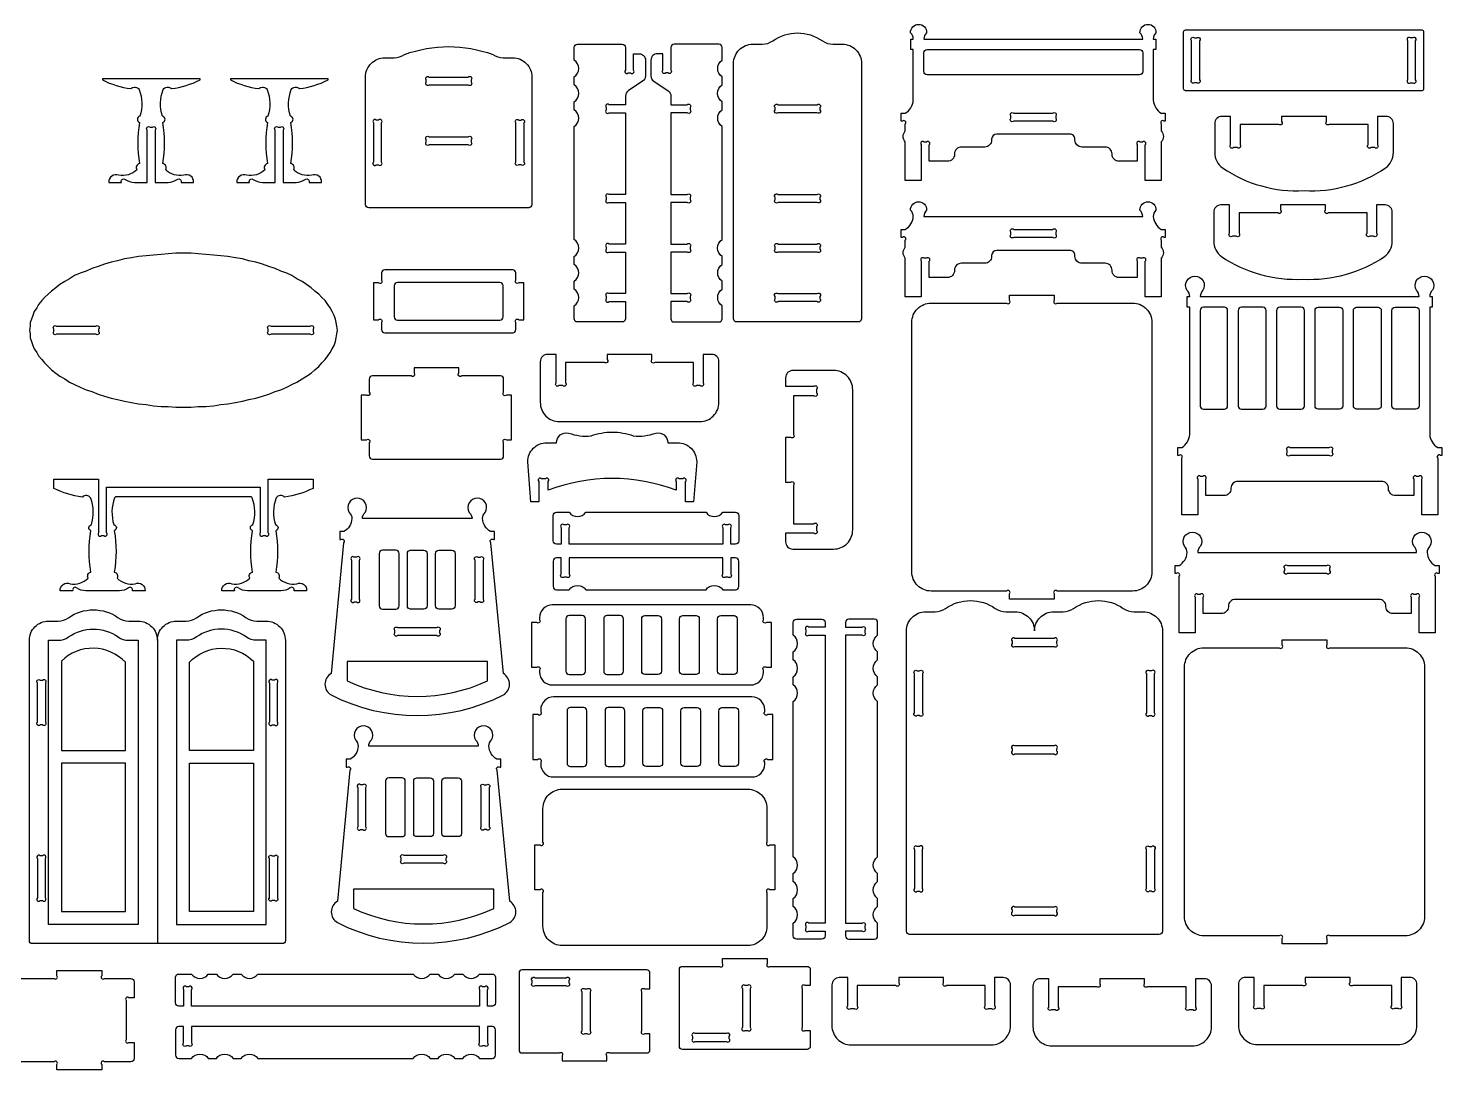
# Model space of a CAD drawing. Extents: x 4810.7 to 4895.3, y 1517.4 to 1570.6.
# Drawn here: x 4851.09 to 4895.25, y 1517.68 to 1550.23 of the extents above; entities that cross this region are included whole.
import ezdxf

# ---------------------------------------------------------------- set-up
doc = ezdxf.new("R2010")
doc.units = 0
doc.header["$MEASUREMENT"] = 0
doc.layers.add('LAYER1', color=18, linetype='CONTINUOUS')

msp = doc.modelspace()

# ---------------------------------------------------------------- linework, layer by layer
at = {"layer": 'LAYER1'}
for points in [[(4886.491, 1545.474), (4885.991, 1545.474), (4885.991, 1546.588, 1), (4885.902, 1546.676), (4885.829, 1546.676, 1), (4885.741, 1546.588), (4885.741, 1546.075), (4885.168, 1546.075, -0.414214), (4884.953, 1546.291), (4884.953, 1546.304, 0.414214), (4884.737, 1546.52), (4884.008, 1546.52, -0.414214), (4883.792, 1546.736), (4883.792, 1546.763, 0.414214), (4883.631, 1546.924), (4881.351, 1546.924, 0.00001), (4881.351, 1546.924, 0.414202), (4881.189, 1546.763), (4881.189, 1546.736, -0.414214), (4880.973, 1546.52), (4880.244, 1546.52, 0.414214), (4880.029, 1546.304), (4880.029, 1546.291, -0.414214), (4879.813, 1546.075), (4879.241, 1546.075), (4879.241, 1546.588, 1), (4879.152, 1546.676), (4879.079, 1546.676, 1), (4878.991, 1546.588), (4878.991, 1545.474), (4878.491, 1545.474), (4878.491, 1546.678, -0.376209), (4878.491, 1547.024), (4878.491, 1547.24, 1), (4878.402, 1547.329), (4878.366, 1547.329), (4878.366, 1547.579), (4878.491, 1547.579, 0.250451), (4878.741, 1547.983), (4878.741, 1549.564), (4878.661, 1549.564), (4878.661, 1549.894), (4878.741, 1549.894, 0.204981), (4878.656, 1550.092, -0.427943), (4878.906, 1550.354, -0.427943), (4879.156, 1550.092, 0.204981), (4879.071, 1549.894), (4885.91, 1549.894, 0.204981), (4885.825, 1550.092, -0.427943), (4886.075, 1550.354, -0.427943), (4886.325, 1550.092, 0.204981), (4886.241, 1549.894), (4886.321, 1549.894), (4886.321, 1549.564), (4886.241, 1549.564), (4886.241, 1547.983, 0.250451), (4886.491, 1547.579), (4886.616, 1547.579), (4886.616, 1547.329), (4886.579, 1547.329, 1), (4886.491, 1547.24), (4886.491, 1547.024, -0.376209), (4886.491, 1546.678)], [(4873.225, 1541.053, -0.414214), (4873.125, 1541.153), (4873.125, 1549.134, -0.414214), (4873.725, 1549.734), (4874.021, 1549.734, 0.155074), (4874.349, 1549.838, -0.31779), (4875.902, 1549.838, 0.155074), (4876.23, 1549.734), (4876.525, 1549.734, -0.414214), (4877.125, 1549.134), (4877.125, 1541.153, -0.414214), (4877.025, 1541.053)], [(4894.687, 1550.121), (4894.687, 1548.341, -0.414214), (4894.627, 1548.281), (4887.247, 1548.281, -0.414214), (4887.187, 1548.341), (4887.187, 1550.121, -0.414214), (4887.247, 1550.181), (4894.627, 1550.181, -0.414214)], [(4887.437, 1548.62), (4887.437, 1549.843, -1), (4887.525, 1549.931), (4887.599, 1549.931, -1), (4887.687, 1549.843), (4887.687, 1548.62, -1), (4887.599, 1548.531), (4887.525, 1548.531, -1)], [(4894.187, 1549.843), (4894.187, 1548.62, 1), (4894.275, 1548.531), (4894.349, 1548.531, 1), (4894.437, 1548.62), (4894.437, 1549.843, 1), (4894.349, 1549.931), (4894.275, 1549.931, 1)], [(4861.724, 1544.618, -0.414214), (4861.624, 1544.718), (4861.624, 1548.708, -0.414214), (4862.224, 1549.308), (4862.52, 1549.308, 0.155074), (4862.847, 1549.412, -0.179264), (4865.6, 1549.412, 0.155074), (4865.928, 1549.308), (4866.224, 1549.308, -0.414214), (4866.824, 1548.708), (4866.824, 1544.718, -0.414214), (4866.724, 1544.618)], [(4869.748, 1545.037), (4869.235, 1545.037, 1), (4869.147, 1544.949), (4869.147, 1544.876, 1), (4869.235, 1544.787), (4869.748, 1544.787), (4869.748, 1543.489), (4869.235, 1543.489, 1), (4869.147, 1543.4), (4869.147, 1543.327, 1), (4869.235, 1543.239), (4869.748, 1543.239), (4869.748, 1541.94), (4869.235, 1541.94, 1), (4869.147, 1541.852), (4869.147, 1541.778, 1), (4869.235, 1541.69), (4869.748, 1541.69), (4869.748, 1541.153, -0.414214), (4869.648, 1541.053), (4868.247, 1541.053, -0.414214), (4868.147, 1541.153), (4868.147, 1541.553, 0.531486), (4868.147, 1542.077), (4868.147, 1542.327, 0.531486), (4868.147, 1542.851), (4868.147, 1543.101, 0.531486), (4868.147, 1543.626), (4868.147, 1546.189), (4868.147, 1546.439), (4868.147, 1547.161, 0.531486), (4868.147, 1547.685), (4868.147, 1547.935, 0.531486), (4868.147, 1548.46), (4868.147, 1548.71, 0.531486), (4868.147, 1549.234), (4868.147, 1549.634, -0.414214), (4868.247, 1549.734), (4869.648, 1549.734, -0.414214), (4869.748, 1549.634), (4869.748, 1548.922, 1), (4869.836, 1548.834), (4869.909, 1548.834, 1), (4869.998, 1548.922), (4869.998, 1549.434), (4870.173, 1549.434, -0.414214), (4870.373, 1549.234), (4870.373, 1548.741, -0.251107), (4870.284, 1548.575), (4869.837, 1548.278, 0.251107), (4869.748, 1548.111), (4869.748, 1547.841), (4869.235, 1547.841, 1), (4869.147, 1547.753), (4869.147, 1547.68, 1), (4869.235, 1547.591), (4869.748, 1547.591)], [(4871.167, 1545.037), (4871.679, 1545.037, -1), (4871.768, 1544.949), (4871.768, 1544.876, -1), (4871.679, 1544.787), (4871.167, 1544.787), (4871.167, 1543.489), (4871.679, 1543.489, -1), (4871.768, 1543.4), (4871.768, 1543.327, -1), (4871.679, 1543.239), (4871.167, 1543.239), (4871.167, 1541.94), (4871.679, 1541.94, -1), (4871.768, 1541.852), (4871.768, 1541.778, -1), (4871.679, 1541.69), (4871.167, 1541.69), (4871.167, 1541.153, 0.414214), (4871.267, 1541.053), (4872.668, 1541.053, 0.414214), (4872.768, 1541.153), (4872.768, 1541.553, -0.531486), (4872.768, 1542.077), (4872.768, 1542.327, -0.531486), (4872.768, 1542.851), (4872.768, 1543.101, -0.531486), (4872.768, 1543.626), (4872.768, 1546.189), (4872.768, 1546.439), (4872.768, 1547.161, -0.531486), (4872.768, 1547.685), (4872.768, 1547.935, -0.531486), (4872.768, 1548.46), (4872.768, 1548.71, -0.531486), (4872.768, 1549.234), (4872.768, 1549.634, 0.414214), (4872.668, 1549.734), (4871.267, 1549.734, 0.414214), (4871.167, 1549.634), (4871.167, 1548.922, -1), (4871.078, 1548.834), (4871.005, 1548.834, -1), (4870.917, 1548.922), (4870.917, 1549.434), (4870.742, 1549.434, 0.414214), (4870.542, 1549.234), (4870.542, 1548.741, 0.251107), (4870.631, 1548.575), (4871.077, 1548.278, -0.251107), (4871.167, 1548.111), (4871.167, 1547.841), (4871.679, 1547.841, -1), (4871.768, 1547.753), (4871.768, 1547.68, -1), (4871.679, 1547.591), (4871.167, 1547.591)], [(4885.911, 1548.874, -0.414214), (4885.811, 1548.774), (4879.171, 1548.774, -0.414214), (4879.071, 1548.874), (4879.071, 1549.464, -0.414214), (4879.171, 1549.564), (4885.811, 1549.564, -0.414214), (4885.911, 1549.464)], [(4856.453, 1548.615), (4856.453, 1548.655), (4853.403, 1548.655), (4853.403, 1548.615, 0.082494), (4854.295, 1548.345, -0.480983), (4854.554, 1548.317, -0.169376), (4854.577, 1547.482, 0.755968), (4854.563, 1547.289, 0.0823), (4854.563, 1546.001, 0.497317), (4854.475, 1545.808, -0.242348), (4853.914, 1545.636, 0.570657), (4853.603, 1545.415), (4853.998, 1545.415, -0.75881), (4854.116, 1545.509, 0.158853), (4854.403, 1545.415), (4854.803, 1545.415), (4854.803, 1547.052, -1), (4854.892, 1547.14), (4854.965, 1547.14, -1), (4855.053, 1547.052), (4855.053, 1545.415), (4855.453, 1545.415, 0.158853), (4855.74, 1545.509, -0.75881), (4855.859, 1545.415), (4856.253, 1545.415, 0.570657), (4855.943, 1545.636, -0.242348), (4855.382, 1545.808, 0.497317), (4855.293, 1546.001, 0.0823), (4855.293, 1547.289, 0.755968), (4855.28, 1547.482, -0.169376), (4855.303, 1548.317, -0.480983), (4855.562, 1548.345, 0.082494)], [(4860.453, 1548.615), (4860.453, 1548.655), (4857.403, 1548.655), (4857.403, 1548.615, 0.082494), (4858.295, 1548.345, -0.480983), (4858.554, 1548.317, -0.169376), (4858.577, 1547.482, 0.755968), (4858.563, 1547.289, 0.0823), (4858.563, 1546.001, 0.497317), (4858.475, 1545.808, -0.242348), (4857.914, 1545.636, 0.570657), (4857.603, 1545.415), (4857.998, 1545.415, -0.75881), (4858.116, 1545.509, 0.158853), (4858.403, 1545.415), (4858.803, 1545.415), (4858.803, 1547.052, -1), (4858.892, 1547.14), (4858.965, 1547.14, -1), (4859.053, 1547.052), (4859.053, 1545.415), (4859.453, 1545.415, 0.158853), (4859.74, 1545.509, -0.75881), (4859.859, 1545.415), (4860.253, 1545.415, 0.570657), (4859.943, 1545.636, -0.242348), (4859.382, 1545.808, 0.497317), (4859.293, 1546.001, 0.0823), (4859.293, 1547.289, 0.755968), (4859.28, 1547.482, -0.169376), (4859.303, 1548.317, -0.480983), (4859.562, 1548.345, 0.082494)], [(4863.612, 1548.708), (4864.835, 1548.708, -1), (4864.924, 1548.62), (4864.924, 1548.547, -1), (4864.835, 1548.458), (4863.612, 1548.458, -1), (4863.524, 1548.547), (4863.524, 1548.62, -1)], [(4875.737, 1547.591), (4874.514, 1547.591, -1), (4874.425, 1547.68), (4874.425, 1547.753, -1), (4874.514, 1547.841), (4875.737, 1547.841, -1), (4875.825, 1547.753), (4875.825, 1547.68, -1)], [(4861.874, 1547.275), (4861.874, 1546.051, 1), (4861.962, 1545.963), (4862.035, 1545.963, 1), (4862.124, 1546.051), (4862.124, 1547.275, 1), (4862.035, 1547.363), (4861.962, 1547.363, 1)], [(4866.412, 1547.363), (4866.485, 1547.363, -1), (4866.574, 1547.275), (4866.574, 1546.051, -1), (4866.485, 1545.963), (4866.412, 1545.963, -1), (4866.324, 1546.051), (4866.324, 1547.275, -1)], [(4883.102, 1547.329), (4881.879, 1547.329, -1), (4881.791, 1547.417), (4881.791, 1547.49, -1), (4881.879, 1547.579), (4883.102, 1547.579, -1), (4883.191, 1547.49), (4883.191, 1547.417, -1)], [(4890.952, 1547.477), (4890.252, 1547.477), (4890.252, 1547.315, -1), (4890.164, 1547.227), (4888.952, 1547.227), (4888.952, 1546.592, -1), (4888.864, 1546.503), (4888.746, 1546.503, -1), (4888.657, 1546.592), (4888.657, 1547.477), (4888.389, 1547.477, 0.414214), (4888.162, 1547.25), (4888.162, 1546.347, 0.236915), (4888.403, 1545.866, 0.163875), (4890.952, 1545.157, 0.163875), (4893.501, 1545.866, 0.236915), (4893.743, 1546.347), (4893.743, 1547.25, 0.414214), (4893.516, 1547.477), (4893.248, 1547.477), (4893.248, 1546.592, -1), (4893.159, 1546.503), (4893.041, 1546.503, -1), (4892.952, 1546.592), (4892.952, 1547.227), (4891.741, 1547.227, -1), (4891.652, 1547.315), (4891.652, 1547.477)], [(4863.612, 1546.838), (4864.835, 1546.838, -1), (4864.924, 1546.75), (4864.924, 1546.676, -1), (4864.835, 1546.588), (4863.612, 1546.588, -1), (4863.524, 1546.676), (4863.524, 1546.75, -1)], [(4875.737, 1544.787), (4874.514, 1544.787, -1), (4874.425, 1544.876), (4874.425, 1544.949, -1), (4874.514, 1545.037), (4875.737, 1545.037, -1), (4875.825, 1544.949), (4875.825, 1544.876, -1)], [(4886.241, 1544.35, 0.250451), (4886.491, 1543.945), (4886.616, 1543.945), (4886.616, 1543.695), (4886.579, 1543.695, 1), (4886.491, 1543.607), (4886.491, 1543.391, -0.376209), (4886.491, 1543.045), (4886.491, 1541.841), (4885.991, 1541.841), (4885.991, 1542.954, 1), (4885.902, 1543.043), (4885.829, 1543.043, 1), (4885.741, 1542.954), (4885.741, 1542.442), (4885.168, 1542.442, -0.414214), (4884.953, 1542.657), (4884.953, 1542.671, 0.414214), (4884.737, 1542.887), (4884.008, 1542.887, -0.414214), (4883.792, 1543.102), (4883.792, 1543.129, 0.414214), (4883.631, 1543.291), (4881.351, 1543.291, 0.00001), (4881.351, 1543.291, 0.414202), (4881.189, 1543.129), (4881.189, 1543.102, -0.414214), (4880.973, 1542.887), (4880.244, 1542.887, 0.414214), (4880.029, 1542.671), (4880.029, 1542.657, -0.414214), (4879.813, 1542.442), (4879.241, 1542.442), (4879.241, 1542.954, 1), (4879.152, 1543.043), (4879.079, 1543.043, 1), (4878.991, 1542.954), (4878.991, 1541.841), (4878.491, 1541.841), (4878.491, 1543.045, -0.376209), (4878.491, 1543.391), (4878.491, 1543.607, 1), (4878.402, 1543.695), (4878.366, 1543.695), (4878.366, 1543.945), (4878.491, 1543.945, 0.250451), (4878.741, 1544.35, 0.204981), (4878.656, 1544.547, -0.427943), (4878.906, 1544.809, -0.427943), (4879.156, 1544.547, 0.204981), (4879.071, 1544.35), (4885.91, 1544.35, 0.204981), (4885.825, 1544.547, -0.427943), (4886.075, 1544.809, -0.427943), (4886.325, 1544.547, 0.204981)], [(4890.919, 1544.709), (4890.219, 1544.709), (4890.219, 1544.548, -1), (4890.131, 1544.459), (4888.919, 1544.459), (4888.919, 1543.824, -1), (4888.831, 1543.736), (4888.712, 1543.736, -1), (4888.624, 1543.824), (4888.624, 1544.709), (4888.356, 1544.709, 0.414214), (4888.128, 1544.482), (4888.128, 1543.58, 0.236915), (4888.37, 1543.099, 0.163875), (4890.919, 1542.39, 0.163875), (4893.468, 1543.099, 0.236915), (4893.71, 1543.58), (4893.71, 1544.482, 0.414214), (4893.483, 1544.709), (4893.214, 1544.709), (4893.214, 1543.824, -1), (4893.126, 1543.736), (4893.007, 1543.736, -1), (4892.919, 1543.824), (4892.919, 1544.459), (4891.707, 1544.459, -1), (4891.619, 1544.548), (4891.619, 1544.709)], [(4881.879, 1543.945), (4883.102, 1543.945, -1), (4883.191, 1543.857), (4883.191, 1543.784, -1), (4883.102, 1543.695), (4881.879, 1543.695, -1), (4881.791, 1543.784), (4881.791, 1543.857, -1)], [(4874.425, 1543.327), (4874.425, 1543.4, -1), (4874.514, 1543.489), (4875.737, 1543.489, -1), (4875.825, 1543.4), (4875.825, 1543.327, -1), (4875.737, 1543.239), (4874.514, 1543.239, -1)], [(4866.324, 1540.814), (4866.324, 1541.035, -1), (4866.412, 1541.124), (4866.574, 1541.124), (4866.574, 1542.274), (4866.412, 1542.274, -1), (4866.324, 1542.362), (4866.324, 1542.584, 0.414214), (4866.224, 1542.684), (4862.224, 1542.684, 0.414214), (4862.124, 1542.584), (4862.124, 1542.362, -1), (4862.035, 1542.274), (4861.874, 1542.274), (4861.874, 1541.124), (4862.035, 1541.124, -1), (4862.124, 1541.035), (4862.124, 1540.814, 0.414214), (4862.224, 1540.714), (4866.224, 1540.714, 0.414214)], [(4888.882, 1536.071, 0.414214), (4888.667, 1535.856), (4888.667, 1535.842, -0.414214), (4888.451, 1535.626), (4887.879, 1535.626), (4887.879, 1536.139, 1), (4887.79, 1536.227), (4887.717, 1536.227, 1), (4887.629, 1536.139), (4887.629, 1535.025), (4887.129, 1535.025), (4887.129, 1536.575), (4887.129, 1536.792, 1), (4887.04, 1536.88), (4887.004, 1536.88), (4887.004, 1537.13), (4887.129, 1537.13, 0.250451), (4887.379, 1537.535), (4887.379, 1541.515), (4887.299, 1541.515), (4887.299, 1541.845), (4887.379, 1541.845, 0.204981), (4887.294, 1542.043, -0.583258), (4887.544, 1542.485, -0.583258), (4887.794, 1542.043, 0.204981), (4887.71, 1541.845), (4894.548, 1541.845, 0.204981), (4894.463, 1542.043, -0.583258), (4894.713, 1542.485, -0.583258), (4894.963, 1542.043, 0.204981), (4894.879, 1541.845), (4894.959, 1541.845), (4894.959, 1541.515), (4894.879, 1541.515), (4894.879, 1537.535, 0.250451), (4895.129, 1537.13), (4895.254, 1537.13), (4895.254, 1536.88), (4895.217, 1536.88, 1), (4895.129, 1536.792), (4895.129, 1536.575), (4895.129, 1535.025), (4894.629, 1535.025), (4894.629, 1536.139, 1), (4894.54, 1536.227), (4894.467, 1536.227, 1), (4894.379, 1536.139), (4894.379, 1535.626), (4893.806, 1535.626, -0.414214), (4893.591, 1535.842), (4893.591, 1535.856, 0.414214), (4893.375, 1536.071)], [(4862.524, 1542.184), (4862.524, 1541.214, 0.414214), (4862.624, 1541.114), (4865.824, 1541.114, 0.414214), (4865.924, 1541.214), (4865.924, 1542.184, 0.414214), (4865.824, 1542.284), (4862.624, 1542.284, 0.414214)], [(4874.514, 1541.94), (4875.737, 1541.94, -1), (4875.825, 1541.852), (4875.825, 1541.778, -1), (4875.737, 1541.69), (4874.514, 1541.69, -1), (4874.425, 1541.778), (4874.425, 1541.852, -1)], [(4881.746, 1532.392), (4881.746, 1532.553, 1), (4881.658, 1532.642), (4879.296, 1532.642, -0.414214), (4878.696, 1533.242), (4878.696, 1541.042, -0.414214), (4879.296, 1541.642), (4881.658, 1541.642, 1), (4881.746, 1541.73), (4881.746, 1541.892), (4883.146, 1541.892), (4883.146, 1541.73, 1), (4883.235, 1541.642), (4885.596, 1541.642, -0.414214), (4886.196, 1541.042), (4886.196, 1533.242, -0.414214), (4885.596, 1532.642), (4883.235, 1532.642, 1), (4883.146, 1532.553), (4883.146, 1532.392)], [(4887.709, 1538.425, 0.414214), (4887.809, 1538.325), (4888.464, 1538.325, 0.414214), (4888.564, 1538.425), (4888.564, 1541.415, 0.414214), (4888.464, 1541.515), (4887.809, 1541.515, 0.414214), (4887.709, 1541.415)], [(4889.764, 1541.415, 0.414214), (4889.664, 1541.515), (4888.994, 1541.515, 0.414214), (4888.894, 1541.415), (4888.894, 1538.425, 0.414214), (4888.994, 1538.325), (4889.664, 1538.325, 0.414214), (4889.764, 1538.425)], [(4890.964, 1538.425), (4890.964, 1541.415, 0.414214), (4890.864, 1541.515), (4890.194, 1541.515, 0.414214), (4890.094, 1541.415), (4890.094, 1538.425, 0.414214), (4890.194, 1538.325), (4890.864, 1538.325, 0.414214)], [(4891.294, 1538.425), (4891.294, 1541.415, -0.414214), (4891.394, 1541.515), (4892.064, 1541.515, -0.414214), (4892.164, 1541.415), (4892.164, 1538.425, -0.414214), (4892.064, 1538.325), (4891.394, 1538.325, -0.414214)], [(4892.494, 1541.415, -0.414214), (4892.594, 1541.515), (4893.264, 1541.515, -0.414214), (4893.364, 1541.415), (4893.364, 1538.425, -0.414214), (4893.264, 1538.325), (4892.594, 1538.325, -0.414214), (4892.494, 1538.425)], [(4894.549, 1538.425, -0.414214), (4894.449, 1538.325), (4893.794, 1538.325, -0.414214), (4893.694, 1538.425), (4893.694, 1541.415, -0.414214), (4893.794, 1541.515), (4894.449, 1541.515, -0.414214), (4894.549, 1541.415)], [(4851.973, 1540.92), (4853.196, 1540.92, -1), (4853.285, 1540.832), (4853.285, 1540.758, -1), (4853.196, 1540.67), (4851.973, 1540.67, -1), (4851.885, 1540.758), (4851.885, 1540.832, -1)], [(4858.673, 1540.92), (4859.896, 1540.92, -1), (4859.985, 1540.832), (4859.985, 1540.758, -1), (4859.896, 1540.67), (4858.673, 1540.67, -1), (4858.585, 1540.758), (4858.585, 1540.832, -1)], [(4872.667, 1539.811, 0.414214), (4872.44, 1540.038), (4872.172, 1540.038), (4872.172, 1539.153, -1), (4872.083, 1539.064), (4871.965, 1539.064, -1), (4871.876, 1539.153), (4871.876, 1539.788), (4870.665, 1539.788, -1), (4870.576, 1539.876), (4870.576, 1540.038), (4869.876, 1540.038), (4869.176, 1540.038), (4869.176, 1539.876, -1), (4869.088, 1539.788), (4867.876, 1539.788), (4867.876, 1539.153, -1), (4867.788, 1539.064), (4867.67, 1539.064, -1), (4867.581, 1539.153), (4867.581, 1540.038), (4867.313, 1540.038, 0.414214), (4867.086, 1539.811), (4867.086, 1538.538, 0.414214), (4867.686, 1537.938), (4872.067, 1537.938, 0.414214), (4872.667, 1538.538)], [(4863.141, 1539.617), (4863.141, 1539.456, -1), (4863.053, 1539.367), (4861.841, 1539.367, 0.414214), (4861.741, 1539.267), (4861.741, 1538.856, -1), (4861.653, 1538.767), (4861.491, 1538.767), (4861.491, 1537.367), (4861.653, 1537.367, -1), (4861.741, 1537.279), (4861.741, 1536.867, 0.414214), (4861.841, 1536.767), (4865.841, 1536.767, 0.414214), (4865.941, 1536.867), (4865.941, 1537.279, -1), (4866.029, 1537.367), (4866.191, 1537.367), (4866.191, 1538.767), (4866.029, 1538.767, -1), (4865.941, 1538.856), (4865.941, 1539.267, 0.414214), (4865.841, 1539.367), (4864.629, 1539.367, -1), (4864.541, 1539.456), (4864.541, 1539.617)], [(4874.976, 1539.536, 0.414214), (4874.749, 1539.309), (4874.749, 1539.041), (4875.634, 1539.041, -1), (4875.722, 1538.952), (4875.722, 1538.834, -1), (4875.634, 1538.746), (4874.999, 1538.746), (4874.999, 1537.534, -1), (4874.911, 1537.446), (4874.749, 1537.446), (4874.749, 1536.746), (4874.749, 1536.046), (4874.911, 1536.046, -1), (4874.999, 1535.957), (4874.999, 1534.746), (4875.634, 1534.746, -1), (4875.722, 1534.657), (4875.722, 1534.539, -1), (4875.634, 1534.45), (4874.749, 1534.45), (4874.749, 1534.182, 0.414214), (4874.976, 1533.955), (4876.249, 1533.955, 0.414214), (4876.849, 1534.555), (4876.849, 1538.936, 0.414214), (4876.249, 1539.536)], [(4871.069, 1537.28), (4871.373, 1537.28, -0.414214), (4871.973, 1536.68), (4871.875, 1535.43), (4871.628, 1535.43), (4871.628, 1536.065, 1), (4871.539, 1536.153), (4871.421, 1536.153, 1), (4871.332, 1536.065), (4871.332, 1535.791, 0.18644), (4867.332, 1535.791), (4867.332, 1536.065, 1), (4867.244, 1536.153), (4867.126, 1536.153, 1), (4867.037, 1536.065), (4867.037, 1535.43), (4866.79, 1535.43), (4866.692, 1536.68, -0.414214), (4867.292, 1537.28), (4867.596, 1537.28, -0.480696), (4867.972, 1537.58, 0.114725), (4868.674, 1537.494, -0.088383), (4869.332, 1537.612, -0.088383), (4869.991, 1537.494, 0.114725), (4870.693, 1537.58, -0.480696)], [(4890.517, 1537.13), (4891.74, 1537.13, -1), (4891.829, 1537.042), (4891.829, 1536.968, -1), (4891.74, 1536.88), (4890.517, 1536.88, -1), (4890.429, 1536.968), (4890.429, 1537.042, -1)], [(4858.052, 1535.591), (4853.817, 1535.591, 0.076649), (4853.784, 1535.553, 0.169376), (4853.761, 1534.718, -0.755968), (4853.775, 1534.525, -0.0823), (4853.775, 1533.237, -0.497317), (4853.863, 1533.044, 0.242348), (4854.424, 1532.872, -0.570657), (4854.735, 1532.651), (4854.34, 1532.651, 0.75881), (4854.221, 1532.745, -0.158853), (4853.935, 1532.651), (4852.885, 1532.651, -0.158853), (4852.598, 1532.745, 0.75881), (4852.479, 1532.651), (4852.085, 1532.651, -0.570657), (4852.395, 1532.872, 0.242348), (4852.956, 1533.044, -0.497317), (4853.044, 1533.237, -0.0823), (4853.044, 1534.525, -0.755968), (4853.058, 1534.718, 0.169376), (4853.035, 1535.553, 0.480983), (4852.776, 1535.581, -0.082494), (4851.885, 1535.851), (4851.885, 1536.141), (4853.285, 1536.141), (4853.285, 1534.465, 1), (4853.373, 1534.376), (4853.446, 1534.376, 1), (4853.535, 1534.465), (4853.535, 1535.891), (4858.335, 1535.891), (4858.335, 1534.465, 1), (4858.423, 1534.376), (4858.496, 1534.376, 1), (4858.585, 1534.465), (4858.585, 1536.141), (4859.985, 1536.141), (4859.985, 1535.851, -0.082494), (4859.093, 1535.581, 0.480983), (4858.834, 1535.553, 0.169376), (4858.811, 1534.718, -0.755968), (4858.825, 1534.525, -0.0823), (4858.825, 1533.237, -0.497317), (4858.913, 1533.044, 0.242348), (4859.474, 1532.872, -0.570657), (4859.785, 1532.651), (4859.39, 1532.651, 0.75881), (4859.271, 1532.745, -0.158853), (4858.985, 1532.651), (4857.935, 1532.651, -0.158853), (4857.648, 1532.745, 0.75881), (4857.529, 1532.651), (4857.135, 1532.651, -0.570657), (4857.445, 1532.872, 0.242348), (4858.006, 1533.044, -0.497317), (4858.094, 1533.237, -0.0823), (4858.094, 1534.525, -0.755968), (4858.108, 1534.718, 0.169376), (4858.085, 1535.553, 0.076649)], [(4865.933, 1530.061), (4865.542, 1534.154, -1), (4865.63, 1534.251), (4865.658, 1534.251), (4865.658, 1534.501), (4865.533, 1534.501, -0.250451), (4865.283, 1534.906, -0.204981), (4865.368, 1535.103, 0.583258), (4865.118, 1535.545, 0.583258), (4864.868, 1535.103, -0.204981), (4864.952, 1534.906), (4861.529, 1534.906, -0.204981), (4861.613, 1535.103, 0.583258), (4861.363, 1535.545, 0.583258), (4861.114, 1535.103, -0.204981), (4861.198, 1534.906, -0.250451), (4860.948, 1534.501), (4860.823, 1534.501), (4860.823, 1534.251), (4860.851, 1534.251, -1), (4860.939, 1534.154), (4860.548, 1530.061, 0.573919), (4860.548, 1529.397, 0.239558), (4865.933, 1529.397, 0.573919)], [(4872.264, 1535.109, 0.531486), (4872.789, 1535.109), (4873.189, 1535.109, -0.414214), (4873.289, 1535.009), (4873.289, 1534.209, -0.414214), (4873.189, 1534.109), (4873.039, 1534.109), (4873.039, 1534.622, 1), (4872.95, 1534.71), (4872.877, 1534.71, 1), (4872.789, 1534.622), (4872.789, 1534.109), (4867.989, 1534.109), (4867.989, 1534.622, 1), (4867.9, 1534.71), (4867.827, 1534.71, 1), (4867.739, 1534.622), (4867.739, 1534.109), (4867.589, 1534.109, -0.414214), (4867.489, 1534.209), (4867.489, 1535.009, -0.414214), (4867.589, 1535.109), (4867.989, 1535.109, 0.531486), (4868.513, 1535.109)], [(4888.802, 1532.383, 0.414214), (4888.586, 1532.167), (4888.586, 1532.153, -0.414214), (4888.371, 1531.938), (4887.798, 1531.938), (4887.798, 1532.45, 1), (4887.71, 1532.539), (4887.636, 1532.539, 1), (4887.548, 1532.45), (4887.548, 1531.337), (4887.048, 1531.337), (4887.048, 1532.887), (4887.048, 1533.103, 1), (4886.96, 1533.191), (4886.923, 1533.191), (4886.923, 1533.441), (4887.048, 1533.441, 0.250451), (4887.298, 1533.846, 0.204981), (4887.214, 1534.044, -0.583258), (4887.464, 1534.485, -0.583258), (4887.713, 1534.044, 0.204981), (4887.629, 1533.846), (4894.467, 1533.846, 0.204981), (4894.383, 1534.044, -0.583258), (4894.633, 1534.485, -0.583258), (4894.883, 1534.044, 0.204981), (4894.798, 1533.846, 0.250451), (4895.048, 1533.441), (4895.173, 1533.441), (4895.173, 1533.191), (4895.136, 1533.191, 1), (4895.048, 1533.103), (4895.048, 1532.887), (4895.048, 1531.337), (4894.548, 1531.337), (4894.548, 1532.45, 1), (4894.46, 1532.539), (4894.386, 1532.539, 1), (4894.298, 1532.45), (4894.298, 1531.938), (4893.726, 1531.938, -0.414214), (4893.51, 1532.153), (4893.51, 1532.167, 0.414214), (4893.295, 1532.383)], [(4861.186, 1533.613), (4861.186, 1532.389, 1), (4861.274, 1532.301), (4861.347, 1532.301, 1), (4861.436, 1532.389), (4861.436, 1533.613, 1), (4861.347, 1533.701), (4861.274, 1533.701, 1)], [(4862.056, 1532.181, 0.414214), (4862.156, 1532.081), (4862.571, 1532.081, 0.414214), (4862.671, 1532.181), (4862.671, 1533.821, 0.414214), (4862.571, 1533.921), (4862.156, 1533.921, 0.414214), (4862.056, 1533.821)], [(4863.548, 1532.181, -0.414214), (4863.448, 1532.081), (4863.033, 1532.081, -0.414214), (4862.933, 1532.181), (4862.933, 1533.821, -0.414214), (4863.033, 1533.921), (4863.448, 1533.921, -0.414214), (4863.548, 1533.821)], [(4864.426, 1532.181, -0.414214), (4864.326, 1532.081), (4863.911, 1532.081, -0.414214), (4863.811, 1532.181), (4863.811, 1533.821, -0.414214), (4863.911, 1533.921), (4864.326, 1533.921, -0.414214), (4864.426, 1533.821)], [(4865.296, 1533.613), (4865.296, 1532.389, -1), (4865.207, 1532.301), (4865.134, 1532.301, -1), (4865.046, 1532.389), (4865.046, 1533.613, -1), (4865.134, 1533.701), (4865.207, 1533.701, -1)], [(4872.264, 1532.681, -0.531486), (4872.789, 1532.681), (4873.189, 1532.681, 0.414214), (4873.289, 1532.781), (4873.289, 1533.581, 0.414214), (4873.189, 1533.681), (4873.039, 1533.681), (4873.039, 1533.168, -1), (4872.95, 1533.08), (4872.877, 1533.08, -1), (4872.789, 1533.168), (4872.789, 1533.681), (4867.989, 1533.681), (4867.989, 1533.168, -1), (4867.9, 1533.08), (4867.827, 1533.08, -1), (4867.739, 1533.168), (4867.739, 1533.681), (4867.589, 1533.681, 0.414214), (4867.489, 1533.581), (4867.489, 1532.781, 0.414214), (4867.589, 1532.681), (4867.989, 1532.681, -0.531486), (4868.513, 1532.681)], [(4890.436, 1533.441), (4891.66, 1533.441, -1), (4891.748, 1533.353), (4891.748, 1533.28, -1), (4891.66, 1533.191), (4890.436, 1533.191, -1), (4890.348, 1533.28), (4890.348, 1533.353, -1)], [(4874.062, 1530.109), (4874.062, 1530.171, -1), (4874.15, 1530.259), (4874.312, 1530.259), (4874.312, 1531.659), (4874.15, 1531.659, -1), (4874.062, 1531.747), (4874.062, 1531.809, 0.414214), (4873.662, 1532.209), (4867.462, 1532.209, 0.414214), (4867.062, 1531.809), (4867.062, 1531.747, -1), (4866.973, 1531.659), (4866.812, 1531.659), (4866.812, 1530.259), (4866.973, 1530.259, -1), (4867.062, 1530.171), (4867.062, 1530.109, 0.414214), (4867.462, 1529.709), (4873.662, 1529.709, 0.414214)], [(4882.528, 1531.395, -0.414214), (4883.128, 1531.995), (4883.423, 1531.995, 0.155074), (4883.751, 1532.099, -0.31779), (4885.304, 1532.099, 0.155074), (4885.632, 1531.995), (4885.928, 1531.995, -0.414214), (4886.528, 1531.395), (4886.528, 1522.013, -0.414214), (4886.428, 1521.913), (4878.628, 1521.913, -0.414214), (4878.528, 1522.013), (4878.528, 1531.395, -0.414214), (4879.128, 1531.995), (4879.423, 1531.995, 0.155074), (4879.751, 1532.099, -0.31779), (4881.304, 1532.099, 0.155074), (4881.632, 1531.995), (4881.928, 1531.995, -0.414214)], [(4855.12, 1531.104, -0.414214), (4855.72, 1531.704), (4856.016, 1531.704, 0.155074), (4856.344, 1531.808, -0.31779), (4857.897, 1531.808, 0.155074), (4858.224, 1531.704), (4858.52, 1531.704, -0.414214), (4859.12, 1531.104), (4859.12, 1521.723, -0.414214), (4859.02, 1521.623), (4851.22, 1521.623, -0.414214), (4851.12, 1521.723), (4851.12, 1531.104, -0.414214), (4851.72, 1531.704), (4852.016, 1531.704, 0.155074), (4852.344, 1531.808, -0.31779), (4853.897, 1531.808, 0.155074), (4854.224, 1531.704), (4854.52, 1531.704, -0.414214)], [(4867.884, 1530.139, 0.414214), (4867.984, 1530.039), (4868.399, 1530.039, 0.414214), (4868.499, 1530.139), (4868.499, 1531.779, 0.414214), (4868.399, 1531.879), (4867.984, 1531.879, 0.414214), (4867.884, 1531.779)], [(4869.069, 1530.139, 0.414214), (4869.169, 1530.039), (4869.584, 1530.039, 0.414214), (4869.684, 1530.139), (4869.684, 1531.779, 0.414214), (4869.584, 1531.879), (4869.169, 1531.879, 0.414214), (4869.069, 1531.779)], [(4870.869, 1530.139, -0.414214), (4870.769, 1530.039), (4870.354, 1530.039, -0.414214), (4870.254, 1530.139), (4870.254, 1531.779, -0.414214), (4870.354, 1531.879), (4870.769, 1531.879, -0.414214), (4870.869, 1531.779)], [(4872.054, 1530.139, -0.414214), (4871.954, 1530.039), (4871.539, 1530.039, -0.414214), (4871.439, 1530.139), (4871.439, 1531.779, -0.414214), (4871.539, 1531.879), (4871.954, 1531.879, -0.414214), (4872.054, 1531.779)], [(4873.239, 1530.139, -0.414214), (4873.139, 1530.039), (4872.724, 1530.039, -0.414214), (4872.624, 1530.139), (4872.624, 1531.779, -0.414214), (4872.724, 1531.879), (4873.139, 1531.879, -0.414214), (4873.239, 1531.779)], [(4874.987, 1530.74, 0.531486), (4874.987, 1531.264), (4874.987, 1531.664, -0.414214), (4875.087, 1531.764), (4875.887, 1531.764, -0.414214), (4875.987, 1531.664), (4875.987, 1531.514), (4875.475, 1531.514, 1), (4875.386, 1531.426), (4875.386, 1531.352, 1), (4875.475, 1531.264), (4875.987, 1531.264), (4875.987, 1522.264), (4875.475, 1522.264, 1), (4875.386, 1522.176), (4875.386, 1522.102, 1), (4875.475, 1522.014), (4875.987, 1522.014), (4875.987, 1521.864, -0.414214), (4875.887, 1521.764), (4875.087, 1521.764, -0.414214), (4874.987, 1521.864), (4874.987, 1522.264, 0.531486), (4874.987, 1522.788), (4874.987, 1523.038, 0.531486), (4874.987, 1523.563), (4874.987, 1523.813, 0.531486), (4874.987, 1524.337), (4874.987, 1529.191, 0.531486), (4874.987, 1529.715), (4874.987, 1529.965, 0.531486), (4874.987, 1530.49)], [(4877.628, 1530.74, -0.531486), (4877.628, 1531.264), (4877.628, 1531.664, 0.414214), (4877.528, 1531.764), (4876.728, 1531.764, 0.414214), (4876.628, 1531.664), (4876.628, 1531.514), (4877.141, 1531.514, -1), (4877.229, 1531.426), (4877.229, 1531.352, -1), (4877.141, 1531.264), (4876.628, 1531.264), (4876.628, 1522.264), (4877.141, 1522.264, -1), (4877.229, 1522.176), (4877.229, 1522.102, -1), (4877.141, 1522.014), (4876.628, 1522.014), (4876.628, 1521.864, 0.414214), (4876.728, 1521.764), (4877.528, 1521.764, 0.414214), (4877.628, 1521.864), (4877.628, 1522.264, -0.531486), (4877.628, 1522.788), (4877.628, 1523.038, -0.531486), (4877.628, 1523.563), (4877.628, 1523.813, -0.531486), (4877.628, 1524.337), (4877.628, 1529.191, -0.531486), (4877.628, 1529.715), (4877.628, 1529.965, -0.531486), (4877.628, 1530.49)], [(4863.852, 1531.251), (4862.629, 1531.251, -1), (4862.541, 1531.339), (4862.541, 1531.413, -1), (4862.629, 1531.501), (4863.852, 1531.501, -1), (4863.941, 1531.413), (4863.941, 1531.339, -1)], [(4854.12, 1530.419, 0.41796), (4852.12, 1530.455), (4852.12, 1527.664), (4854.12, 1527.664)], [(4856.12, 1530.419, -0.41796), (4858.12, 1530.455), (4858.12, 1527.664), (4856.12, 1527.664)], [(4881.916, 1530.913), (4883.139, 1530.913, 1), (4883.228, 1531.002), (4883.228, 1531.075, 1), (4883.139, 1531.163), (4881.916, 1531.163, 1), (4881.828, 1531.075), (4881.828, 1531.002, 1)], [(4890.267, 1521.619), (4890.267, 1521.78, 1), (4890.179, 1521.869), (4887.817, 1521.869, -0.414214), (4887.217, 1522.469), (4887.217, 1530.269, -0.414214), (4887.817, 1530.869), (4890.179, 1530.869, 1), (4890.267, 1530.957), (4890.267, 1531.119), (4891.667, 1531.119), (4891.667, 1530.957, 1), (4891.756, 1530.869), (4894.117, 1530.869, -0.414214), (4894.717, 1530.269), (4894.717, 1522.469, -0.414214), (4894.117, 1521.869), (4891.756, 1521.869, 1), (4891.667, 1521.78), (4891.667, 1521.619)], [(4865.433, 1530.442), (4861.048, 1530.442), (4861.048, 1529.835, 0.220733), (4865.433, 1529.835)], [(4879.028, 1530.061), (4879.028, 1528.838, -1), (4878.939, 1528.749), (4878.866, 1528.749, -1), (4878.778, 1528.838), (4878.778, 1530.061, -1), (4878.866, 1530.149), (4878.939, 1530.149, -1)], [(4886.028, 1530.061), (4886.028, 1528.838, 1), (4886.116, 1528.749), (4886.189, 1528.749, 1), (4886.278, 1528.838), (4886.278, 1530.061, 1), (4886.189, 1530.149), (4886.116, 1530.149, 1)], [(4851.62, 1529.771), (4851.62, 1528.547, -1), (4851.532, 1528.459), (4851.458, 1528.459, -1), (4851.37, 1528.547), (4851.37, 1529.771, -1), (4851.458, 1529.859), (4851.532, 1529.859, -1)], [(4858.62, 1529.771), (4858.62, 1528.547, 1), (4858.708, 1528.459), (4858.782, 1528.459, 1), (4858.87, 1528.547), (4858.87, 1529.771, 1), (4858.782, 1529.859), (4858.708, 1529.859, 1)], [(4874.1, 1527.232), (4874.1, 1527.294, -1), (4874.189, 1527.382), (4874.35, 1527.382), (4874.35, 1528.782), (4874.189, 1528.782, -1), (4874.1, 1528.871), (4874.1, 1528.932, 0.414214), (4873.7, 1529.332), (4867.5, 1529.332, 0.414214), (4867.1, 1528.932), (4867.1, 1528.871, -1), (4867.012, 1528.782), (4866.85, 1528.782), (4866.85, 1527.382), (4867.012, 1527.382, -1), (4867.1, 1527.294), (4867.1, 1527.232, 0.414214), (4867.5, 1526.832), (4873.7, 1526.832, 0.414214)], [(4867.923, 1527.262, 0.414214), (4868.023, 1527.162), (4868.438, 1527.162, 0.414214), (4868.538, 1527.262), (4868.538, 1528.902, 0.414214), (4868.438, 1529.002), (4868.023, 1529.002, 0.414214), (4867.923, 1528.902)], [(4869.108, 1527.262, 0.414214), (4869.208, 1527.162), (4869.623, 1527.162, 0.414214), (4869.723, 1527.262), (4869.723, 1528.902, 0.414214), (4869.623, 1529.002), (4869.208, 1529.002, 0.414214), (4869.108, 1528.902)], [(4870.908, 1527.262, -0.414214), (4870.808, 1527.162), (4870.393, 1527.162, -0.414214), (4870.293, 1527.262), (4870.293, 1528.902, -0.414214), (4870.393, 1529.002), (4870.808, 1529.002, -0.414214), (4870.908, 1528.902)], [(4872.093, 1527.262, -0.414214), (4871.993, 1527.162), (4871.578, 1527.162, -0.414214), (4871.478, 1527.262), (4871.478, 1528.902, -0.414214), (4871.578, 1529.002), (4871.993, 1529.002, -0.414214), (4872.093, 1528.902)], [(4873.278, 1527.262, -0.414214), (4873.178, 1527.162), (4872.763, 1527.162, -0.414214), (4872.663, 1527.262), (4872.663, 1528.902, -0.414214), (4872.763, 1529.002), (4873.178, 1529.002, -0.414214), (4873.278, 1528.902)], [(4866.13, 1522.947), (4865.739, 1527.04, -1), (4865.827, 1527.137), (4865.855, 1527.137), (4865.855, 1527.387), (4865.73, 1527.387, -0.250451), (4865.48, 1527.792, -0.204981), (4865.565, 1527.989, 0.583258), (4865.315, 1528.431, 0.583258), (4865.065, 1527.989, -0.204981), (4865.149, 1527.792), (4861.726, 1527.792, -0.204981), (4861.81, 1527.989, 0.583258), (4861.561, 1528.431, 0.583258), (4861.311, 1527.989, -0.204981), (4861.395, 1527.792, -0.250451), (4861.145, 1527.387), (4861.02, 1527.387), (4861.02, 1527.137), (4861.048, 1527.137, -1), (4861.136, 1527.04), (4860.745, 1522.947, 0.573919), (4860.745, 1522.283, 0.239558), (4866.13, 1522.283, 0.573919)], [(4881.916, 1527.554), (4883.139, 1527.554, 1), (4883.228, 1527.642), (4883.228, 1527.716, 1), (4883.139, 1527.804), (4881.916, 1527.804, 1), (4881.828, 1527.716), (4881.828, 1527.642, 1)], [(4861.383, 1526.499), (4861.383, 1525.275, 1), (4861.471, 1525.187), (4861.544, 1525.187, 1), (4861.633, 1525.275), (4861.633, 1526.499, 1), (4861.544, 1526.587), (4861.471, 1526.587, 1)], [(4862.253, 1525.067, 0.414214), (4862.353, 1524.967), (4862.768, 1524.967, 0.414214), (4862.868, 1525.067), (4862.868, 1526.707, 0.414214), (4862.768, 1526.807), (4862.353, 1526.807, 0.414214), (4862.253, 1526.707)], [(4863.745, 1525.067, -0.414214), (4863.645, 1524.967), (4863.23, 1524.967, -0.414214), (4863.13, 1525.067), (4863.13, 1526.707, -0.414214), (4863.23, 1526.807), (4863.645, 1526.807, -0.414214), (4863.745, 1526.707)], [(4864.623, 1525.067, -0.414214), (4864.523, 1524.967), (4864.108, 1524.967, -0.414214), (4864.008, 1525.067), (4864.008, 1526.707, -0.414214), (4864.108, 1526.807), (4864.523, 1526.807, -0.414214), (4864.623, 1526.707)], [(4865.493, 1526.499), (4865.493, 1525.275, -1), (4865.404, 1525.187), (4865.331, 1525.187, -1), (4865.243, 1525.275), (4865.243, 1526.499, -1), (4865.331, 1526.587), (4865.404, 1526.587, -1)], [(4874.42, 1523.308), (4874.258, 1523.308, 1), (4874.17, 1523.22), (4874.17, 1522.165, -0.414214), (4873.57, 1521.565), (4867.77, 1521.565, -0.414214), (4867.17, 1522.165), (4867.17, 1523.22, 1), (4867.082, 1523.308), (4866.92, 1523.308), (4866.92, 1524.708), (4867.082, 1524.708, 1), (4867.17, 1524.796), (4867.17, 1525.85, -0.414214), (4867.77, 1526.45), (4873.57, 1526.45, -0.414214), (4874.17, 1525.85), (4874.17, 1524.796, 1), (4874.258, 1524.708), (4874.42, 1524.708)], [(4878.778, 1524.57), (4878.778, 1523.347, 1), (4878.866, 1523.259), (4878.939, 1523.259, 1), (4879.028, 1523.347), (4879.028, 1524.57, 1), (4878.939, 1524.659), (4878.866, 1524.659, 1)], [(4886.116, 1524.659), (4886.189, 1524.659, -1), (4886.278, 1524.57), (4886.278, 1523.347, -1), (4886.189, 1523.259), (4886.116, 1523.259, -1), (4886.028, 1523.347), (4886.028, 1524.57, -1)], [(4851.37, 1524.28), (4851.37, 1523.057, 1), (4851.458, 1522.968), (4851.532, 1522.968, 1), (4851.62, 1523.057), (4851.62, 1524.28, 1), (4851.532, 1524.368), (4851.458, 1524.368, 1)], [(4858.708, 1524.368), (4858.782, 1524.368, -1), (4858.87, 1524.28), (4858.87, 1523.057, -1), (4858.782, 1522.968), (4858.708, 1522.968, -1), (4858.62, 1523.057), (4858.62, 1524.28, -1)], [(4862.826, 1524.387), (4864.049, 1524.387, -1), (4864.138, 1524.299), (4864.138, 1524.225, -1), (4864.049, 1524.137), (4862.826, 1524.137, -1), (4862.738, 1524.225), (4862.738, 1524.299, -1)], [(4865.63, 1523.328), (4861.245, 1523.328), (4861.245, 1522.722, 0.220733), (4865.63, 1522.722)], [(4881.916, 1522.513), (4883.139, 1522.513, 1), (4883.228, 1522.602), (4883.228, 1522.675, 1), (4883.139, 1522.763), (4881.916, 1522.763, 1), (4881.828, 1522.675), (4881.828, 1522.602, 1)], [(4875.272, 1520.225), (4875.272, 1519.002, 1), (4875.36, 1518.914), (4875.522, 1518.914), (4875.522, 1518.414, -0.414214), (4875.422, 1518.314), (4871.531, 1518.314, -0.414214), (4871.431, 1518.414), (4871.431, 1520.814, -0.414214), (4871.531, 1520.914), (4872.688, 1520.914, 1), (4872.777, 1521.002), (4872.777, 1521.164), (4874.177, 1521.164), (4874.177, 1521.002, 1), (4874.265, 1520.914), (4875.422, 1520.914, -0.414214), (4875.522, 1520.814), (4875.522, 1520.314), (4875.36, 1520.314, 1)], [(4870.512, 1518.806), (4870.35, 1518.806, -1), (4870.262, 1518.894), (4870.262, 1520.118, -1), (4870.35, 1520.206), (4870.512, 1520.206), (4870.512, 1520.706, 0.414214), (4870.412, 1520.806), (4866.521, 1520.806, 0.414214), (4866.421, 1520.706), (4866.421, 1518.306, 0.414214), (4866.521, 1518.206), (4867.678, 1518.206, -1), (4867.767, 1518.118), (4867.767, 1517.956), (4869.167, 1517.956), (4869.167, 1518.118, -1), (4869.255, 1518.206), (4870.412, 1518.206, 0.414214), (4870.512, 1518.306)], [(4864.664, 1520.673, 0.531486), (4865.188, 1520.673), (4865.588, 1520.673, -0.414214), (4865.688, 1520.573), (4865.688, 1519.773, -0.414214), (4865.588, 1519.673), (4865.438, 1519.673), (4865.438, 1520.186, 1), (4865.35, 1520.274), (4865.277, 1520.274, 1), (4865.188, 1520.186), (4865.188, 1519.673), (4856.188, 1519.673), (4856.188, 1520.186, 1), (4856.1, 1520.274), (4856.027, 1520.274, 1), (4855.938, 1520.186), (4855.938, 1519.673), (4855.788, 1519.673, -0.414214), (4855.688, 1519.773), (4855.688, 1520.573, -0.414214), (4855.788, 1520.673), (4856.188, 1520.673, 0.531486), (4856.713, 1520.673), (4856.963, 1520.673, 0.531486), (4857.487, 1520.673), (4857.737, 1520.673, 0.531486), (4858.261, 1520.673), (4863.115, 1520.673, 0.531486), (4863.64, 1520.673), (4863.89, 1520.673, 0.531486), (4864.414, 1520.673)], [(4866.92, 1520.556), (4867.893, 1520.556, -1), (4867.981, 1520.468), (4867.981, 1520.394, -1), (4867.893, 1520.306), (4866.92, 1520.306, -1), (4866.831, 1520.394), (4866.831, 1520.468, -1)], [(4873.402, 1520.225), (4873.402, 1519.002, 1), (4873.49, 1518.914), (4873.563, 1518.914, 1), (4873.652, 1519.002), (4873.652, 1520.225, 1), (4873.563, 1520.314), (4873.49, 1520.314, 1)], [(4881.779, 1520.334, 0.414214), (4881.552, 1520.561), (4881.284, 1520.561), (4881.284, 1519.676, -1), (4881.195, 1519.588), (4881.077, 1519.588, -1), (4880.989, 1519.676), (4880.989, 1520.311), (4879.777, 1520.311, -1), (4879.689, 1520.399), (4879.689, 1520.561), (4878.989, 1520.561), (4878.289, 1520.561), (4878.289, 1520.399, -1), (4878.2, 1520.311), (4876.989, 1520.311), (4876.989, 1519.676, -1), (4876.9, 1519.588), (4876.782, 1519.588, -1), (4876.693, 1519.676), (4876.693, 1520.561), (4876.425, 1520.561, 0.414214), (4876.198, 1520.334), (4876.198, 1519.061, 0.414214), (4876.798, 1518.461), (4881.179, 1518.461, 0.414214), (4881.779, 1519.061)], [(4888.06, 1520.3, 0.414214), (4887.833, 1520.527), (4887.564, 1520.527), (4887.564, 1519.642, -1), (4887.476, 1519.554), (4887.357, 1519.554, -1), (4887.269, 1519.642), (4887.269, 1520.277), (4886.057, 1520.277, -1), (4885.969, 1520.365), (4885.969, 1520.527), (4885.269, 1520.527), (4884.569, 1520.527), (4884.569, 1520.365, -1), (4884.481, 1520.277), (4883.269, 1520.277), (4883.269, 1519.642, -1), (4883.181, 1519.554), (4883.062, 1519.554, -1), (4882.974, 1519.642), (4882.974, 1520.527), (4882.706, 1520.527, 0.414214), (4882.479, 1520.3), (4882.479, 1519.027, 0.414214), (4883.079, 1518.427), (4887.46, 1518.427, 0.414214), (4888.06, 1519.027)], [(4894.481, 1520.343, 0.414214), (4894.254, 1520.57), (4893.985, 1520.57), (4893.985, 1519.685, -1), (4893.897, 1519.597), (4893.778, 1519.597, -1), (4893.69, 1519.685), (4893.69, 1520.32), (4892.478, 1520.32, -1), (4892.39, 1520.408), (4892.39, 1520.57), (4891.69, 1520.57), (4890.99, 1520.57), (4890.99, 1520.408, -1), (4890.902, 1520.32), (4889.69, 1520.32), (4889.69, 1519.685, -1), (4889.602, 1519.597), (4889.483, 1519.597, -1), (4889.395, 1519.685), (4889.395, 1520.57), (4889.127, 1520.57, 0.414214), (4888.899, 1520.343), (4888.899, 1519.07, 0.414214), (4889.499, 1518.47), (4893.881, 1518.47, 0.414214), (4894.481, 1519.07)], [(4868.48, 1520.206), (4868.553, 1520.206, -1), (4868.642, 1520.118), (4868.642, 1518.894, -1), (4868.553, 1518.806), (4868.48, 1518.806, -1), (4868.392, 1518.894), (4868.392, 1520.118, -1)], [(4864.664, 1518.033, -0.531486), (4865.188, 1518.033), (4865.588, 1518.033, 0.414214), (4865.688, 1518.133), (4865.688, 1518.933, 0.414214), (4865.588, 1519.033), (4865.438, 1519.033), (4865.438, 1518.52, -1), (4865.35, 1518.432), (4865.277, 1518.432, -1), (4865.188, 1518.52), (4865.188, 1519.033), (4856.188, 1519.033), (4856.188, 1518.52, -1), (4856.1, 1518.432), (4856.027, 1518.432, -1), (4855.938, 1518.52), (4855.938, 1519.033), (4855.788, 1519.033, 0.414214), (4855.688, 1518.933), (4855.688, 1518.133, 0.414214), (4855.788, 1518.033), (4856.188, 1518.033, -0.531486), (4856.713, 1518.033), (4856.963, 1518.033, -0.531486), (4857.487, 1518.033), (4857.737, 1518.033, -0.531486), (4858.261, 1518.033), (4863.115, 1518.033, -0.531486), (4863.64, 1518.033), (4863.89, 1518.033, -0.531486), (4864.414, 1518.033)], [(4872.903, 1518.814), (4871.93, 1518.814, 1), (4871.841, 1518.725), (4871.841, 1518.652, 1), (4871.93, 1518.564), (4872.903, 1518.564, 1), (4872.991, 1518.652), (4872.991, 1518.725, 1)]]:
    msp.add_lwpolyline(points, format="xyb", close=True, dxfattribs=at)
for points in [[(4851.129, 1540.798), (4851.149, 1540.678), (4851.149, 1540.557), (4851.189, 1540.437), (4851.229, 1540.317), (4851.269, 1540.217), (4851.35, 1540.097), (4851.41, 1539.996), (4851.51, 1539.876), (4851.59, 1539.776), (4851.71, 1539.656), (4851.81, 1539.556), (4851.951, 1539.456), (4852.071, 1539.355), (4852.231, 1539.275), (4852.371, 1539.175), (4852.531, 1539.095), (4852.712, 1539.015), (4852.892, 1538.935), (4853.072, 1538.875), (4853.273, 1538.795), (4853.473, 1538.734), (4853.673, 1538.674), (4853.874, 1538.634), (4854.094, 1538.574), (4854.314, 1538.534), (4854.535, 1538.494), (4854.775, 1538.474), (4854.995, 1538.434), (4855.236, 1538.414), (4855.456, 1538.414), (4855.696, 1538.394), (4855.937, 1538.394), (4856.177, 1538.394), (4856.398, 1538.414), (4856.638, 1538.414), (4856.878, 1538.434), (4857.099, 1538.474), (4857.319, 1538.494), (4857.559, 1538.534), (4857.78, 1538.574), (4857.98, 1538.634), (4858.201, 1538.674), (4858.401, 1538.734), (4858.601, 1538.795), (4858.801, 1538.875), (4858.982, 1538.935), (4859.162, 1539.015), (4859.322, 1539.095), (4859.483, 1539.175), (4859.643, 1539.275), (4859.783, 1539.355), (4859.923, 1539.456), (4860.043, 1539.556), (4860.164, 1539.656), (4860.264, 1539.776), (4860.364, 1539.876), (4860.444, 1539.996), (4860.524, 1540.097), (4860.584, 1540.217), (4860.644, 1540.317), (4860.684, 1540.437), (4860.705, 1540.557), (4860.725, 1540.678), (4860.745, 1540.798), (4860.725, 1540.918), (4860.705, 1541.038), (4860.684, 1541.138), (4860.644, 1541.259), (4860.584, 1541.379), (4860.524, 1541.499), (4860.444, 1541.599), (4860.364, 1541.719), (4860.264, 1541.819), (4860.164, 1541.92), (4860.043, 1542.02), (4859.923, 1542.12), (4859.783, 1542.22), (4859.643, 1542.32), (4859.483, 1542.4), (4859.322, 1542.501), (4859.162, 1542.581), (4858.982, 1542.641), (4858.801, 1542.721), (4858.601, 1542.781), (4858.401, 1542.861), (4858.201, 1542.921), (4857.98, 1542.961), (4857.78, 1543.021), (4857.559, 1543.061), (4857.319, 1543.101), (4857.099, 1543.121), (4856.878, 1543.142), (4856.638, 1543.162), (4856.398, 1543.182), (4856.177, 1543.202), (4855.937, 1543.202), (4855.696, 1543.202), (4855.456, 1543.182), (4855.236, 1543.162), (4854.995, 1543.142), (4854.775, 1543.121), (4854.535, 1543.101), (4854.314, 1543.061), (4854.094, 1543.021), (4853.874, 1542.961), (4853.673, 1542.921), (4853.473, 1542.861), (4853.273, 1542.781), (4853.072, 1542.721), (4852.892, 1542.641), (4852.712, 1542.581), (4852.531, 1542.501), (4852.371, 1542.4), (4852.231, 1542.32), (4852.071, 1542.22), (4851.951, 1542.12), (4851.81, 1542.02), (4851.71, 1541.92), (4851.59, 1541.819), (4851.51, 1541.719), (4851.41, 1541.599), (4851.35, 1541.499), (4851.269, 1541.379), (4851.229, 1541.259), (4851.189, 1541.138), (4851.149, 1541.038), (4851.149, 1540.918)], [(4854.12, 1527.264), (4852.12, 1527.264), (4852.12, 1522.623), (4854.12, 1522.623)], [(4856.12, 1527.264), (4858.12, 1527.264), (4858.12, 1522.623), (4856.12, 1522.623)]]:
    msp.add_lwpolyline(points, close=True, dxfattribs=at)
for points in [[(4854.224, 1531.104, 0.000006), (4854.224, 1531.104), (4854.52, 1531.104), (4854.52, 1522.223), (4851.72, 1522.223), (4851.72, 1531.104), (4852.016, 1531.104, 0.155074), (4852.344, 1531.208, -0.31779), (4853.897, 1531.208, 0.155074), (4854.224, 1531.104), (4854.52, 1531.104)], [(4856.016, 1531.104, -0.000006), (4856.016, 1531.104), (4855.72, 1531.104), (4855.72, 1522.223), (4858.52, 1522.223), (4858.52, 1531.104), (4858.224, 1531.104, -0.155074), (4857.897, 1531.208, 0.31779), (4856.344, 1531.208, -0.155074), (4856.016, 1531.104), (4855.72, 1531.104)], [(4847.978, 1520.533), (4851.891, 1520.533, 1), (4851.98, 1520.621), (4851.98, 1520.783), (4853.38, 1520.783), (4853.38, 1520.621, 1), (4853.468, 1520.533), (4854.294, 1520.533, -0.414214), (4854.394, 1520.433), (4854.394, 1519.933), (4854.232, 1519.933, 1), (4854.144, 1519.844), (4854.144, 1518.621, 1), (4854.232, 1518.533), (4854.394, 1518.533), (4854.394, 1518.033, -0.414214), (4854.294, 1517.933), (4853.468, 1517.933, 1), (4853.38, 1517.844), (4853.38, 1517.683), (4851.98, 1517.683), (4851.98, 1517.844, 1), (4851.891, 1517.933), (4847.978, 1517.933, 1)]]:
    msp.add_lwpolyline(points, format="xyb", dxfattribs=at)
msp.add_lwpolyline([(4855.12, 1531.104), (4855.12, 1521.623)], dxfattribs=at)

doc.saveas('drawing.dxf')
